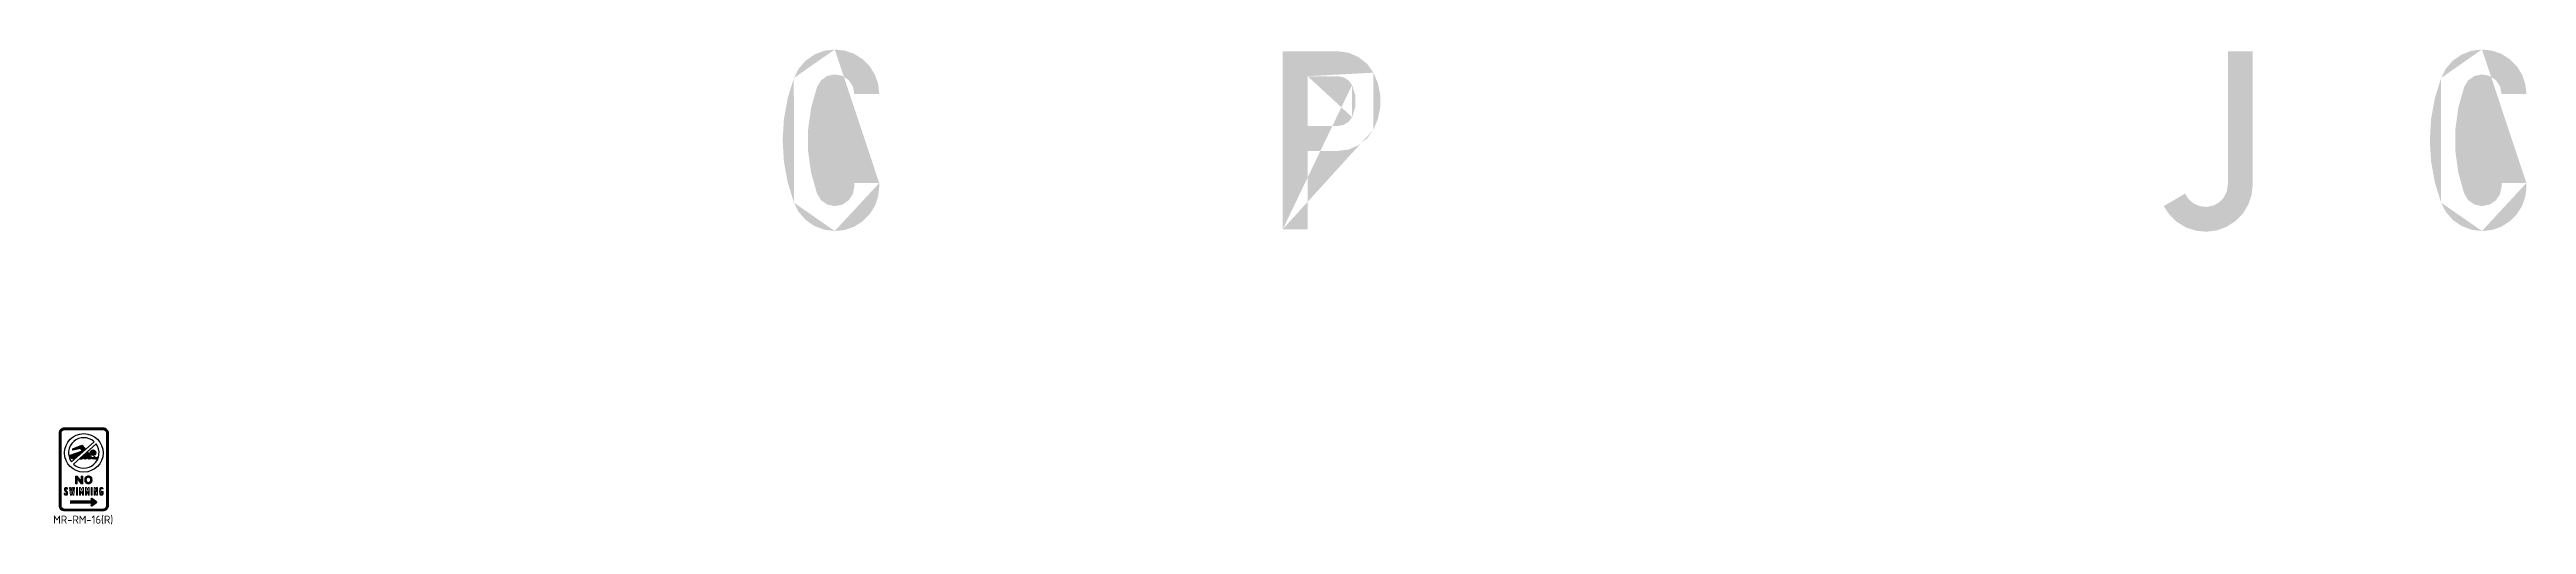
# Model space of a CAD drawing. Extents: x -2 to 1038, y -1303 to 144.
# Drawn here: x -2 to 763, y -3 to 144 of the extents above.
import ezdxf
from ezdxf.enums import TextEntityAlignment as Align

# ---------------------------------------------------------------- set-up
doc = ezdxf.new("R2010")
doc.units = 0
for name, color, linetype in [('GREEN', 84, 'CONTINUOUS'), ('L18', 4, 'CONTINUOUS'), ('T25', 1, 'CONTINUOUS')]:
    doc.layers.add(name, color=color, linetype=linetype)
doc.styles.add('ISO', font='iso3098b.shx')

msp = doc.modelspace()

# ---------------------------------------------------------------- hatches: boundary and pattern name
at = {"layer": 'GREEN'}
h = msp.add_hatch(color=256, dxfattribs=at)
h.paths.add_polyline_path([(254.47, 101.95), (254.44, 101.95)], flags=16)
edge = h.paths.add_edge_path()
edge.add_line((246.76, 103.05), (254.47, 103.05))
edge.add_line((254.47, 103.05), (254.47, 101.95))
edge.add_line((254.13, 98.88), (254.47, 101.95))
edge.add_line((254.13, 98.88), (253.13, 95.97))
edge.add_line((253.13, 95.97), (251.48, 93.36))
edge.add_line((251.48, 93.36), (249.31, 91.17))
edge.add_line((249.31, 91.17), (246.71, 89.52))
edge.add_line((246.71, 89.52), (243.8, 88.52))
edge.add_line((243.8, 88.52), (240.73, 88.18))
edge.add_line((240.73, 88.18), (237.48, 88.59))
edge.add_line((237.48, 88.59), (234.41, 89.75))
edge.add_line((234.41, 89.75), (231.73, 91.61))
edge.add_line((231.73, 91.61), (229.59, 94.08))
edge.add_line((229.59, 94.08), (228.1, 97))
edge.add_line((228.1, 97), (226.17, 103.26))
edge.add_line((226.17, 103.26), (225.01, 109.71))
edge.add_line((225.01, 109.71), (224.62, 116.25))
edge.add_line((224.62, 116.25), (225.01, 122.77))
edge.add_line((225.01, 122.77), (226.17, 129.22))
edge.add_line((226.17, 129.22), (228.1, 135.48))
edge.add_line((228.1, 135.48), (229.59, 138.39))
edge.add_line((229.59, 138.39), (231.73, 140.87))
edge.add_line((231.73, 140.87), (234.41, 142.72))
edge.add_line((234.41, 142.72), (237.48, 143.91))
edge.add_line((237.48, 143.91), (240.73, 144.3))
edge.add_line((240.73, 144.3), (243.8, 143.96))
edge.add_line((243.8, 143.96), (246.71, 142.96))
edge.add_line((246.71, 142.96), (249.31, 141.31))
edge.add_line((249.31, 141.31), (251.48, 139.14))
edge.add_line((251.48, 139.14), (253.13, 136.51))
edge.add_line((253.13, 136.51), (254.13, 133.6))
edge.add_line((254.13, 133.6), (254.47, 130.53))
edge.add_line((254.47, 130.53), (246.76, 130.53))
edge.add_line((246.76, 130.53), (246.32, 132.85))
edge.add_line((246.32, 132.85), (245.01, 134.84))
edge.add_line((245.01, 134.84), (243.05, 136.15))
edge.add_line((243.05, 136.15), (240.73, 136.59))
edge.add_line((240.73, 136.59), (238.41, 136.13))
edge.add_line((238.41, 136.13), (236.48, 134.76))
edge.add_line((236.48, 134.76), (235.24, 132.75))
edge.add_line((235.24, 132.75), (233.41, 126.28))
edge.add_line((233.41, 126.28), (232.48, 119.6))
edge.add_line((232.48, 119.6), (232.48, 112.88))
edge.add_line((232.48, 112.88), (233.41, 106.23))
edge.add_line((233.41, 106.23), (235.24, 99.76))
edge.add_line((235.24, 99.76), (236.48, 97.72))
edge.add_line((236.48, 97.72), (238.41, 96.38))
edge.add_line((238.41, 96.38), (240.73, 95.89))
edge.add_line((240.73, 95.89), (243.05, 96.35))
edge.add_line((243.05, 96.35), (245.01, 97.67))
edge.add_line((245.01, 97.67), (246.32, 99.63))
edge.add_line((246.32, 99.63), (246.76, 101.95))
edge.add_line((246.76, 101.95), (246.76, 103.05))
edge = h.paths.add_edge_path(flags=16)
edge.add_line((254.47, 103.05), (254.44, 103.05))
edge.add_line((240.73, 144.3), (240.7, 144.3))
edge.add_line((228.1, 135.48), (228.07, 135.48))
edge.add_line((228.1, 97), (228.07, 97))
edge.add_line((240.73, 88.18), (240.7, 88.18))
h = msp.add_hatch(color=256, dxfattribs=at)
h.paths.add_polyline_path([(396.13, 136.05), (396.1, 136.05)], flags=16)
edge = h.paths.add_edge_path(flags=17)
edge.add_line((386.77, 120.63), (386.77, 136.05))
edge.add_line((386.77, 136.05), (396.13, 136.05))
edge.add_line((397.88, 135.69), (396.13, 136.05))
edge.add_line((397.88, 135.69), (399.43, 134.73))
edge.add_line((399.43, 134.73), (400.51, 133.29))
edge.add_line((400.51, 133.29), (401.52, 130.04))
edge.add_line((401.52, 130.04), (401.52, 126.64))
edge.add_line((401.52, 126.64), (400.51, 123.39))
edge.add_line((400.51, 123.39), (399.43, 121.95))
edge.add_line((399.43, 121.95), (397.88, 120.99))
edge.add_line((397.88, 120.99), (396.13, 120.63))
edge.add_line((396.13, 120.63), (386.77, 120.63))
h.paths.add_polyline_path([(396.1, 143.73), (396.13, 143.73)], flags=16)
edge = h.paths.add_edge_path()
edge.add_line((386.77, 88.75), (379.09, 88.75))
edge.add_line((379.09, 88.75), (379.09, 143.73))
edge.add_line((379.09, 143.73), (396.13, 143.73))
edge.add_line((399.43, 143.29), (396.13, 143.73))
edge.add_line((399.43, 143.29), (402.52, 141.95))
edge.add_line((402.52, 141.95), (405.15, 139.86))
edge.add_line((405.15, 139.86), (407.11, 137.13))
edge.add_line((407.11, 137.13), (408.5, 133.75))
edge.add_line((408.5, 133.75), (409.22, 130.17))
edge.add_line((409.22, 130.17), (409.22, 126.51))
edge.add_line((409.22, 126.51), (408.5, 122.93))
edge.add_line((408.5, 122.93), (407.11, 119.55))
edge.add_line((407.11, 119.55), (405.15, 116.82))
edge.add_line((405.15, 116.82), (402.52, 114.73))
edge.add_line((402.52, 114.73), (399.43, 113.39))
edge.add_line((399.43, 113.39), (396.13, 112.95))
edge.add_line((396.13, 112.95), (386.77, 112.95))
edge.add_line((386.77, 112.95), (386.77, 88.75))
edge = h.paths.add_edge_path()
edge.add_line((386.77, 136.05), (386.75, 136.05))
edge.add_line((400.51, 123.39), (400.49, 123.39))
edge.add_line((400.51, 133.29), (400.49, 133.29))
edge.add_line((379.09, 88.75), (379.07, 88.75))
edge.add_line((407.11, 119.55), (407.08, 119.55))
edge.add_line((407.11, 137.13), (407.08, 137.13))
h = msp.add_hatch(color=256, dxfattribs=at)
h.paths.add_polyline_path([(396.13, 136.05), (396.1, 136.05)], flags=16)
edge = h.paths.add_edge_path(flags=17)
edge.add_line((386.77, 120.63), (386.77, 136.05))
edge.add_line((386.77, 136.05), (396.13, 136.05))
edge.add_line((397.88, 135.69), (396.13, 136.05))
edge.add_line((397.88, 135.69), (399.43, 134.73))
edge.add_line((399.43, 134.73), (400.51, 133.29))
edge.add_line((400.51, 133.29), (401.52, 130.04))
edge.add_line((401.52, 130.04), (401.52, 126.64))
edge.add_line((401.52, 126.64), (400.51, 123.39))
edge.add_line((400.51, 123.39), (399.43, 121.95))
edge.add_line((399.43, 121.95), (397.88, 120.99))
edge.add_line((397.88, 120.99), (396.13, 120.63))
edge.add_line((396.13, 120.63), (386.77, 120.63))
h.paths.add_polyline_path([(396.1, 143.73), (396.13, 143.73)], flags=16)
edge = h.paths.add_edge_path()
edge.add_line((386.77, 88.75), (379.09, 88.75))
edge.add_line((379.09, 88.75), (379.09, 143.73))
edge.add_line((379.09, 143.73), (396.13, 143.73))
edge.add_line((399.43, 143.29), (396.13, 143.73))
edge.add_line((399.43, 143.29), (402.52, 141.95))
edge.add_line((402.52, 141.95), (405.15, 139.86))
edge.add_line((405.15, 139.86), (407.11, 137.13))
edge.add_line((407.11, 137.13), (408.5, 133.75))
edge.add_line((408.5, 133.75), (409.22, 130.17))
edge.add_line((409.22, 130.17), (409.22, 126.51))
edge.add_line((409.22, 126.51), (408.5, 122.93))
edge.add_line((408.5, 122.93), (407.11, 119.55))
edge.add_line((407.11, 119.55), (405.15, 116.82))
edge.add_line((405.15, 116.82), (402.52, 114.73))
edge.add_line((402.52, 114.73), (399.43, 113.39))
edge.add_line((399.43, 113.39), (396.13, 112.95))
edge.add_line((396.13, 112.95), (386.77, 112.95))
edge.add_line((386.77, 112.95), (386.77, 88.75))
edge = h.paths.add_edge_path()
edge.add_line((386.77, 136.05), (386.75, 136.05))
edge.add_line((400.51, 123.39), (400.49, 123.39))
edge.add_line((400.51, 133.29), (400.49, 133.29))
edge.add_line((379.09, 88.75), (379.07, 88.75))
edge.add_line((407.11, 119.55), (407.08, 119.55))
edge.add_line((407.11, 137.13), (407.08, 137.13))
h = msp.add_hatch(color=256, dxfattribs=at)
h.paths.add_polyline_path([(671, 102.49), (670.98, 102.49)], flags=16)
edge = h.paths.add_edge_path()
edge.add_line((671, 143.73), (671, 102.49))
edge.add_line((670.67, 100.45), (671, 102.49))
edge.add_line((670.67, 100.45), (669.77, 98.57))
edge.add_line((669.77, 98.57), (668.32, 97.07))
edge.add_line((668.32, 97.07), (666.52, 96.04))
edge.add_line((666.52, 96.04), (664.48, 95.63))
edge.add_line((664.48, 95.63), (662.42, 95.84))
edge.add_line((662.42, 95.84), (660.51, 96.64))
edge.add_line((660.51, 96.64), (658.91, 97.98))
edge.add_line((658.91, 97.98), (657.81, 99.76))
edge.add_line((657.81, 99.76), (651.21, 95.89))
edge.add_line((651.21, 95.89), (652.99, 93.21))
edge.add_line((652.99, 93.21), (655.3, 90.97))
edge.add_line((655.3, 90.97), (658.06, 89.29))
edge.add_line((658.06, 89.29), (661.13, 88.29))
edge.add_line((661.13, 88.29), (664.35, 87.98))
edge.add_line((664.35, 87.98), (667.55, 88.36))
edge.add_line((667.55, 88.36), (670.56, 89.47))
edge.add_line((670.56, 89.47), (673.3, 91.2))
edge.add_line((673.3, 91.2), (675.56, 93.49))
edge.add_line((675.56, 93.49), (677.27, 96.25))
edge.add_line((677.27, 96.25), (678.32, 99.29))
edge.add_line((678.32, 99.29), (678.68, 102.49))
edge.add_line((678.68, 102.49), (678.68, 143.73))
edge.add_line((678.68, 143.73), (671, 143.73))
edge = h.paths.add_edge_path(flags=16)
edge.add_line((678.68, 102.49), (678.66, 102.49))
edge.add_line((678.68, 102.49), (678.66, 102.49))
edge = h.paths.add_edge_path(flags=16)
edge.add_line((657.81, 99.76), (657.78, 99.76))
h = msp.add_hatch(color=256, dxfattribs=at)
h.paths.add_polyline_path([(763.23, 101.95), (763.2, 101.95)], flags=16)
edge = h.paths.add_edge_path()
edge.add_line((755.55, 103.05), (763.23, 103.05))
edge.add_line((763.23, 103.05), (763.23, 101.95))
edge.add_line((762.89, 98.88), (763.23, 101.95))
edge.add_line((762.89, 98.88), (761.89, 95.97))
edge.add_line((761.89, 95.97), (760.26, 93.36))
edge.add_line((760.26, 93.36), (758.07, 91.17))
edge.add_line((758.07, 91.17), (755.47, 89.52))
edge.add_line((755.47, 89.52), (752.56, 88.52))
edge.add_line((752.56, 88.52), (749.49, 88.18))
edge.add_line((749.49, 88.18), (746.24, 88.59))
edge.add_line((746.24, 88.59), (743.2, 89.75))
edge.add_line((743.2, 89.75), (740.49, 91.61))
edge.add_line((740.49, 91.61), (738.35, 94.08))
edge.add_line((738.35, 94.08), (736.86, 97))
edge.add_line((736.86, 97), (734.93, 103.26))
edge.add_line((734.93, 103.26), (733.77, 109.71))
edge.add_line((733.77, 109.71), (733.38, 116.25))
edge.add_line((733.38, 116.25), (733.77, 122.77))
edge.add_line((733.77, 122.77), (734.93, 129.22))
edge.add_line((734.93, 129.22), (736.86, 135.48))
edge.add_line((736.86, 135.48), (738.35, 138.39))
edge.add_line((738.35, 138.39), (740.49, 140.87))
edge.add_line((740.49, 140.87), (743.2, 142.72))
edge.add_line((743.2, 142.72), (746.24, 143.91))
edge.add_line((746.24, 143.91), (749.49, 144.3))
edge.add_line((749.49, 144.3), (752.56, 143.96))
edge.add_line((752.56, 143.96), (755.47, 142.96))
edge.add_line((755.47, 142.96), (758.07, 141.31))
edge.add_line((758.07, 141.31), (760.26, 139.14))
edge.add_line((760.26, 139.14), (761.89, 136.51))
edge.add_line((761.89, 136.51), (762.89, 133.6))
edge.add_line((762.89, 133.6), (763.23, 130.53))
edge.add_line((763.23, 130.53), (755.55, 130.53))
edge.add_line((755.55, 130.53), (755.08, 132.85))
edge.add_line((755.08, 132.85), (753.77, 134.84))
edge.add_line((753.77, 134.84), (751.81, 136.15))
edge.add_line((751.81, 136.15), (749.49, 136.59))
edge.add_line((749.49, 136.59), (747.17, 136.13))
edge.add_line((747.17, 136.13), (745.24, 134.76))
edge.add_line((745.24, 134.76), (744, 132.75))
edge.add_line((744, 132.75), (742.17, 126.28))
edge.add_line((742.17, 126.28), (741.27, 119.6))
edge.add_line((741.27, 119.6), (741.27, 112.88))
edge.add_line((741.27, 112.88), (742.17, 106.23))
edge.add_line((742.17, 106.23), (744, 99.76))
edge.add_line((744, 99.76), (745.24, 97.72))
edge.add_line((745.24, 97.72), (747.17, 96.38))
edge.add_line((747.17, 96.38), (749.49, 95.89))
edge.add_line((749.49, 95.89), (751.81, 96.35))
edge.add_line((751.81, 96.35), (753.77, 97.67))
edge.add_line((753.77, 97.67), (755.08, 99.63))
edge.add_line((755.08, 99.63), (755.55, 101.95))
edge.add_line((755.55, 101.95), (755.55, 103.05))
edge = h.paths.add_edge_path(flags=16)
edge.add_line((763.23, 103.05), (763.2, 103.05))
edge.add_line((749.49, 144.3), (749.46, 144.3))
edge.add_line((736.86, 135.48), (736.83, 135.48))
edge.add_line((736.86, 97), (736.83, 97))
edge.add_line((749.49, 88.18), (749.46, 88.18))
at = {"layer": 'L18', "linetype": 'Continuous'}
h = msp.add_hatch(color=256, dxfattribs=at)
edge = h.paths.add_edge_path()
edge.add_line((2.82, 1.93), (14.72, 1.93))
edge.add_arc((14.72, 3.46), 1.53, 270, 360)
edge.add_line((16.25, 3.46), (16.25, 25.56))
edge.add_arc((14.72, 25.56), 1.53, 0, 90)
edge.add_line((14.72, 27.09), (2.82, 27.09))
edge.add_arc((2.82, 25.56), 1.53, 90, 180)
edge.add_line((1.29, 25.56), (1.29, 3.46))
edge.add_arc((2.82, 3.46), 1.53, 180, 270)
edge = h.paths.add_edge_path(flags=16)
edge.add_line((2.82, 2.27), (14.72, 2.27))
edge.add_arc((14.72, 3.46), 1.19, 270, 360)
edge.add_line((15.91, 3.46), (15.91, 25.56))
edge.add_arc((14.72, 25.56), 1.19, 0, 90)
edge.add_line((14.72, 26.75), (2.82, 26.75))
edge.add_arc((2.82, 25.56), 1.19, 90, 180)
edge.add_line((1.63, 25.56), (1.63, 3.46))
edge.add_arc((2.82, 3.46), 1.19, 180, 270)
h = msp.add_hatch(color=256, dxfattribs=at)
h.paths.add_polyline_path([(12.47, 19.67, 1), (10.76, 19.67, 1)])
h.paths.add_polyline_path([(9.7, 18.59, 0.281074), (10.84, 18.71), (9.81, 19.97), (8.07, 18.42, 0.201772), (8.56, 18.7, 0.39602)])
h.paths.add_polyline_path([(8.17, 21.98), (5.34, 20.88), (5.41, 20.45), (7.8, 21.01), (8.38, 20.23), (4.55, 18.89), (4.54, 18.49, 0.369182), (5.03, 18.75, 0.556825), (6.21, 18.75, 0.248161), (6.72, 18.42), (9.25, 20.66)])
h.paths.add_polyline_path([(11.13, 17.92, 0.389588), (12.15, 17.98, 0.957862), (13.08, 18.36, -0.434113), (12.07, 18.52, -0.318036), (11.25, 18.21, -0.087367), (10.93, 18.52, -0.519139), (9.8, 18.45, -0.460705), (8.53, 18.52, -0.278683), (7.84, 18.21), (7.47, 17.88, 0.444336), (8.59, 17.97, 0.529062), (9.77, 17.99, 0.375585)])
h.paths.add_polyline_path([(5.04, 18.54, -0.005441), (4.62, 18.21), (4.72, 17.84, -0.041804), (5.04, 17.97, 0.418853), (6.2, 17.96, 0.001292), (6.2, 17.95), (6.53, 18.25, -0.174028), (6.18, 18.53, -0.582094)])
h = msp.add_hatch(color=256, dxfattribs=at)
h.paths.add_polyline_path([(6.23, 12.47), (6.7, 12.47), (7.95, 10.83), (7.95, 12.47), (8.42, 12.47), (8.42, 10.09), (7.95, 10.09), (6.7, 11.73), (6.7, 10.09), (6.23, 10.09)])
h.paths.add_polyline_path([(10.19, 12.09), (10.1, 12.09), (10.01, 12.06), (9.92, 12.03), (9.84, 11.99), (9.77, 11.94), (9.7, 11.88), (9.64, 11.8), (9.6, 11.71), (9.57, 11.62), (9.54, 11.45), (9.52, 11.28), (9.54, 11.12), (9.57, 10.95), (9.6, 10.86), (9.64, 10.77), (9.7, 10.69), (9.77, 10.62), (9.84, 10.57), (9.92, 10.53), (10.01, 10.5), (10.1, 10.48), (10.19, 10.48), (10.29, 10.48), (10.38, 10.5), (10.47, 10.53), (10.55, 10.57), (10.62, 10.62), (10.68, 10.69), (10.74, 10.77), (10.79, 10.86), (10.82, 10.95), (10.85, 11.12), (10.86, 11.28), (10.85, 11.45), (10.82, 11.62), (10.79, 11.71), (10.74, 11.8), (10.68, 11.88), (10.62, 11.94), (10.55, 11.99), (10.47, 12.03), (10.38, 12.06), (10.29, 12.09)], flags=16)
h.paths.add_polyline_path([(10.19, 12.5), (10.05, 12.49), (9.92, 12.46), (9.78, 12.43), (9.66, 12.37), (9.54, 12.3), (9.44, 12.23), (9.35, 12.14), (9.25, 12.02), (9.18, 11.89), (9.12, 11.76), (9.09, 11.6), (9.07, 11.44), (9.06, 11.28), (9.07, 11.12), (9.09, 10.96), (9.12, 10.8), (9.18, 10.67), (9.25, 10.55), (9.35, 10.43), (9.43, 10.34), (9.53, 10.27), (9.64, 10.21), (9.75, 10.15), (9.87, 10.11), (10, 10.09), (10.13, 10.08), (10.26, 10.08), (10.38, 10.09), (10.51, 10.11), (10.64, 10.15), (10.75, 10.21), (10.85, 10.27), (10.95, 10.34), (11.04, 10.43), (11.13, 10.55), (11.21, 10.67), (11.26, 10.8), (11.29, 10.96), (11.32, 11.12), (11.33, 11.28), (11.32, 11.44), (11.29, 11.6), (11.26, 11.76), (11.21, 11.89), (11.13, 12.02), (11.04, 12.14), (10.95, 12.23), (10.84, 12.3), (10.72, 12.37), (10.6, 12.43), (10.47, 12.46), (10.33, 12.49)])
h.paths.add_polyline_path([(8.24, -1.12), (9.31, -1.12), (9.31, -1.88), (8.24, -1.88)], flags=9)
h.paths.add_polyline_path([(-1.81, 10.87), (-1.81, 11.68), (-1.05, 11.68), (-1.05, 10.87)], flags=9)
h = msp.add_hatch(color=256, dxfattribs=at)
h.paths.add_polyline_path([(12.01, 8.91), (12.32, 8.91), (12.72, 7.62), (12.72, 8.91), (13.04, 8.91), (13.04, 6.52), (12.72, 6.52), (12.32, 7.86), (12.32, 6.52), (12.01, 6.52)])
h.paths.add_polyline_path([(11.06, 8.91), (11.39, 8.91), (11.39, 6.52), (11.06, 6.52)])
h.paths.add_polyline_path([(9.27, 8.91), (9.59, 8.91), (9.86, 8.05), (10.13, 8.91), (10.45, 8.91), (10.45, 6.52), (10.13, 6.52), (10.13, 7.93), (9.86, 7.07), (9.59, 7.93), (9.59, 6.52), (9.27, 6.52)])
h.paths.add_polyline_path([(7.47, 8.91), (7.79, 8.91), (8.06, 8.05), (8.33, 8.91), (8.65, 8.91), (8.65, 6.52), (8.33, 6.52), (8.33, 7.93), (8.06, 7.07), (7.79, 7.93), (7.79, 6.52), (7.47, 6.52)])
h.paths.add_polyline_path([(6.53, 8.91), (6.85, 8.91), (6.85, 6.52), (6.53, 6.52)])
h.paths.add_polyline_path([(4.39, 8.91), (4.7, 8.91), (4.83, 7.76), (5.03, 8.91), (5.27, 8.91), (5.47, 7.76), (5.59, 8.91), (5.91, 8.91), (5.64, 6.52), (5.37, 6.52), (5.15, 7.86), (4.93, 6.52), (4.66, 6.52)])
h.paths.add_polyline_path([(3.45, 8.45), (3.45, 8.38), (3.77, 8.38), (3.77, 8.45), (3.76, 8.55), (3.73, 8.64), (3.69, 8.72), (3.63, 8.79), (3.55, 8.85), (3.46, 8.89), (3.37, 8.92), (3.27, 8.93), (3.18, 8.92), (3.09, 8.89), (3, 8.85), (2.93, 8.79), (2.86, 8.72), (2.82, 8.64), (2.79, 8.55), (2.78, 8.45), (2.79, 8.32), (2.82, 8.2), (2.85, 8.08), (2.9, 7.97), (2.97, 7.85), (3.06, 7.75), (3.15, 7.67), (3.25, 7.58), (3.32, 7.48), (3.38, 7.37), (3.42, 7.25), (3.45, 7.12), (3.45, 7), (3.44, 6.95), (3.42, 6.91), (3.39, 6.87), (3.35, 6.84), (3.3, 6.82), (3.25, 6.81), (3.19, 6.82), (3.13, 6.84), (3.09, 6.88), (3.06, 6.94), (3.05, 7), (3.05, 7.12), (2.73, 7.12), (2.73, 7), (2.74, 6.91), (2.76, 6.83), (2.8, 6.75), (2.85, 6.68), (2.92, 6.62), (2.99, 6.57), (3.07, 6.53), (3.16, 6.51), (3.25, 6.5), (3.34, 6.51), (3.43, 6.53), (3.51, 6.57), (3.59, 6.62), (3.65, 6.68), (3.7, 6.75), (3.74, 6.83), (3.76, 6.91), (3.77, 7), (3.76, 7.15), (3.73, 7.29), (3.69, 7.43), (3.63, 7.56), (3.55, 7.68), (3.46, 7.8), (3.35, 7.91), (3.27, 7.98), (3.22, 8.06), (3.16, 8.15), (3.13, 8.25), (3.11, 8.35), (3.1, 8.45), (3.11, 8.5), (3.14, 8.55), (3.17, 8.58), (3.22, 8.61), (3.27, 8.62), (3.33, 8.61), (3.38, 8.59), (3.42, 8.55), (3.44, 8.51)])
h.paths.add_polyline_path([(14.39, 8.48), (14.38, 8.52), (14.35, 8.56), (14.32, 8.59), (14.27, 8.61), (14.22, 8.62), (14.18, 8.61), (14.13, 8.59), (14.09, 8.56), (14.06, 8.52), (14.05, 8.48), (14.01, 8.17), (13.99, 7.87), (13.99, 7.56), (14.01, 7.25), (14.05, 6.95), (14.06, 6.91), (14.09, 6.87), (14.13, 6.84), (14.18, 6.82), (14.22, 6.81), (14.28, 6.82), (14.32, 6.84), (14.36, 6.88), (14.39, 6.92), (14.39, 6.98), (14.39, 7.38), (14.22, 7.38), (14.22, 7.69), (14.72, 7.69), (14.72, 7), (14.71, 6.91), (14.69, 6.81), (14.64, 6.72), (14.58, 6.65), (14.5, 6.59), (14.42, 6.54), (14.32, 6.51), (14.22, 6.5), (14.12, 6.51), (14.03, 6.54), (13.94, 6.58), (13.86, 6.65), (13.8, 6.72), (13.75, 6.81), (13.73, 6.91), (13.69, 7.23), (13.66, 7.55), (13.66, 7.88), (13.69, 8.2), (13.73, 8.52), (13.75, 8.62), (13.8, 8.71), (13.86, 8.78), (13.94, 8.84), (14.03, 8.89), (14.12, 8.92), (14.22, 8.93), (14.32, 8.92), (14.4, 8.89), (14.49, 8.85), (14.56, 8.79), (14.62, 8.73), (14.67, 8.65), (14.7, 8.56), (14.72, 8.48)])
msp.add_hatch(color=256, dxfattribs=at).paths.add_polyline_path([(11.21, 4.09), (11.01, 3.35, 0.696018), (11.2, 3.22), (12.74, 4.29, 0.523953), (12.74, 4.49), (11.2, 5.56, 0.696018), (11.01, 5.43), (11.21, 4.69), (4.75, 4.77), (4.75, 4.02)])

# ---------------------------------------------------------------- linework, layer by layer
at = {"layer": 'L18'}
for p, q in [((4.75, 4.02), (4.75, 4.77)), ((11.21, 4.69), (4.75, 4.77)), ((11.21, 4.09), (4.75, 4.02)), ((11.21, 4.69), (11.01, 5.43)), ((11.01, 3.35), (11.21, 4.09)), ((12.74, 4.49), (11.2, 5.56)), ((11.2, 3.22), (12.74, 4.29))]:
    msp.add_line(p, q, dxfattribs=at)
at = {"layer": 'L18', "linetype": 'Continuous'}
for points in [[(2.82, 1.76), (14.72, 1.76, 0.414214), (16.42, 3.46), (16.42, 25.56, 0.414214), (14.72, 27.26), (2.82, 27.26, 0.414214), (1.12, 25.56), (1.12, 3.46, 0.414214)], [(2.82, 1.93), (14.72, 1.93, 0.414214), (16.25, 3.46), (16.25, 25.56, 0.414214), (14.72, 27.09), (2.82, 27.09, 0.414214), (1.29, 25.56), (1.29, 3.46, 0.414214)], [(2.82, 2.27), (14.72, 2.27, 0.414214), (15.91, 3.46), (15.91, 25.56, 0.414214), (14.72, 26.75), (2.82, 26.75, 0.414214), (1.63, 25.56), (1.63, 3.46, 0.414214)]]:
    msp.add_lwpolyline(points, format="xyb", close=True, dxfattribs=at)
at = {"layer": 'L18'}
for points in [[(11.96, 23.07), (4.96, 16.85)], [(4.55, 18.89), (8.38, 20.23), (7.8, 21.01), (5.41, 20.45), (5.34, 20.88), (8.17, 21.98), (9.25, 20.66)], [(12.56, 22.41), (5.55, 16.18)], [(9.81, 19.97), (10.84, 18.71)]]:
    msp.add_lwpolyline(points, dxfattribs=at)
for points in [[(4.55, 18.89), (4.54, 18.49, 0.369182), (5.03, 18.75, 0.556825), (6.21, 18.75, 0.248161), (6.72, 18.42, 0.248161)], [(6.2, 17.95, -0.001292), (6.2, 17.96, -0.418853), (5.04, 17.97, 0.041804), (4.72, 17.84), (4.62, 18.21, 0.005441), (5.04, 18.54, 0.582094), (6.18, 18.53, 0.174028), (6.53, 18.25)], [(7.84, 18.21, 0.278683), (8.53, 18.52, 0.460705), (9.8, 18.45, 0.519139), (10.93, 18.52, 0.087367), (11.25, 18.21, 0.318036), (12.07, 18.52, 0.434113), (13.08, 18.36, -0.957862), (12.15, 17.98, -0.389588), (11.13, 17.92, -0.375585), (9.77, 17.99, -0.529062), (8.59, 17.97, -0.444336), (7.47, 17.88, -0.444336)], [(8.07, 18.42, 0.201772), (8.56, 18.7, 0.39602), (9.7, 18.59, 0.281074), (10.84, 18.71)]]:
    msp.add_lwpolyline(points, format="xyb", dxfattribs=at)
at = {"layer": 'L18', "lineweight": 0}
for points in [[(2.73, 7.12), (2.73, 7), (2.74, 6.91), (2.76, 6.83), (2.8, 6.75), (2.85, 6.68), (2.92, 6.62), (2.99, 6.57), (3.07, 6.53), (3.16, 6.51), (3.25, 6.5), (3.34, 6.51), (3.43, 6.53), (3.51, 6.57), (3.59, 6.62), (3.65, 6.68), (3.7, 6.75), (3.74, 6.83), (3.76, 6.91), (3.77, 7), (3.76, 7.15), (3.73, 7.29), (3.69, 7.43), (3.63, 7.56), (3.55, 7.68), (3.46, 7.8), (3.35, 7.91)], [(3.45, 8.45), (3.45, 8.38), (3.77, 8.38), (3.77, 8.45), (3.76, 8.55), (3.73, 8.64), (3.69, 8.72), (3.63, 8.79), (3.55, 8.85), (3.46, 8.89), (3.37, 8.92), (3.27, 8.93), (3.18, 8.92), (3.09, 8.89), (3, 8.85), (2.93, 8.79), (2.86, 8.72), (2.82, 8.64), (2.79, 8.55), (2.78, 8.45), (2.79, 8.32), (2.82, 8.2), (2.85, 8.08), (2.9, 7.97), (2.97, 7.85), (3.06, 7.75), (3.15, 7.67)], [(3.27, 8.62), (3.22, 8.61), (3.17, 8.58), (3.14, 8.55), (3.11, 8.5), (3.1, 8.45)], [(3.1, 8.45), (3.11, 8.35), (3.13, 8.25), (3.16, 8.15), (3.22, 8.06), (3.27, 7.98), (3.35, 7.91)], [(3.45, 7), (3.45, 7.12), (3.42, 7.25), (3.38, 7.37), (3.32, 7.48), (3.25, 7.58), (3.15, 7.67)], [(3.45, 8.45), (3.44, 8.51), (3.42, 8.55), (3.38, 8.59), (3.33, 8.61), (3.27, 8.62)], [(4.39, 8.91), (4.7, 8.91), (4.83, 7.76), (5.03, 8.91), (5.27, 8.91), (5.47, 7.76), (5.59, 8.91), (5.91, 8.91), (5.64, 6.52), (5.37, 6.52), (5.15, 7.86), (4.93, 6.52), (4.66, 6.52), (4.39, 8.91), (4.39, 8.91)], [(6.23, 12.47), (6.7, 12.47), (7.95, 10.83), (7.95, 12.47), (8.42, 12.47), (8.42, 10.09), (7.95, 10.09), (6.7, 11.73), (6.7, 10.09), (6.23, 10.09), (6.23, 12.47), (6.23, 12.47)], [(6.53, 8.91), (6.85, 8.91), (6.85, 6.52), (6.53, 6.52), (6.53, 8.91), (6.53, 8.91)], [(7.47, 8.91), (7.79, 8.91), (8.06, 8.05), (8.33, 8.91), (8.65, 8.91), (8.65, 6.52), (8.33, 6.52), (8.33, 7.93), (8.06, 7.07), (7.79, 7.93), (7.79, 6.52), (7.47, 6.52), (7.47, 8.91), (7.47, 8.91)], [(9.12, 11.76), (9.09, 11.6), (9.07, 11.44), (9.06, 11.28), (9.07, 11.12), (9.09, 10.96), (9.12, 10.8)], [(9.35, 12.14), (9.25, 12.02), (9.18, 11.89), (9.12, 11.76)], [(9.12, 10.8), (9.18, 10.67), (9.25, 10.55), (9.35, 10.43)], [(9.27, 8.91), (9.59, 8.91), (9.86, 8.05), (10.13, 8.91), (10.45, 8.91), (10.45, 6.52), (10.13, 6.52), (10.13, 7.93), (9.86, 7.07), (9.59, 7.93), (9.59, 6.52), (9.27, 6.52), (9.27, 8.91), (9.27, 8.91)], [(10.19, 12.5), (10.05, 12.49), (9.92, 12.46), (9.78, 12.43), (9.66, 12.37), (9.54, 12.3), (9.44, 12.23), (9.35, 12.14)], [(9.35, 10.43), (9.43, 10.34), (9.53, 10.27), (9.64, 10.21), (9.75, 10.15), (9.87, 10.11), (10, 10.09), (10.13, 10.08), (10.26, 10.08), (10.38, 10.09), (10.51, 10.11), (10.64, 10.15), (10.75, 10.21), (10.85, 10.27), (10.95, 10.34), (11.04, 10.43)], [(9.57, 11.62), (9.54, 11.45), (9.52, 11.28), (9.54, 11.12), (9.57, 10.95)], [(9.7, 11.88), (9.64, 11.8), (9.6, 11.71), (9.57, 11.62)], [(9.57, 10.95), (9.6, 10.86), (9.64, 10.77), (9.7, 10.69)], [(10.19, 12.09), (10.1, 12.09), (10.01, 12.06), (9.92, 12.03), (9.84, 11.99), (9.77, 11.94), (9.7, 11.88)], [(9.7, 10.69), (9.77, 10.62), (9.84, 10.57), (9.92, 10.53), (10.01, 10.5), (10.1, 10.48), (10.19, 10.48)], [(11.04, 12.14), (10.95, 12.23), (10.84, 12.3), (10.72, 12.37), (10.6, 12.43), (10.47, 12.46), (10.33, 12.49), (10.19, 12.5)], [(10.68, 11.88), (10.62, 11.94), (10.55, 11.99), (10.47, 12.03), (10.38, 12.06), (10.29, 12.09), (10.19, 12.09)], [(10.19, 10.48), (10.29, 10.48), (10.38, 10.5), (10.47, 10.53), (10.55, 10.57), (10.62, 10.62), (10.68, 10.69)], [(10.82, 11.62), (10.79, 11.71), (10.74, 11.8), (10.68, 11.88)], [(10.68, 10.69), (10.74, 10.77), (10.79, 10.86), (10.82, 10.95)], [(10.82, 10.95), (10.85, 11.12), (10.86, 11.28), (10.85, 11.45), (10.82, 11.62)], [(11.26, 11.76), (11.21, 11.89), (11.13, 12.02), (11.04, 12.14)], [(11.04, 10.43), (11.13, 10.55), (11.21, 10.67), (11.26, 10.8)], [(11.06, 8.91), (11.39, 8.91), (11.39, 6.52), (11.06, 6.52), (11.06, 8.91), (11.06, 8.91)], [(11.26, 10.8), (11.29, 10.96), (11.32, 11.12), (11.33, 11.28), (11.32, 11.44), (11.29, 11.6), (11.26, 11.76)], [(12.01, 8.91), (12.32, 8.91), (12.72, 7.62), (12.72, 8.91), (13.04, 8.91), (13.04, 6.52), (12.72, 6.52), (12.32, 7.86), (12.32, 6.52), (12.01, 6.52), (12.01, 8.91), (12.01, 8.91)], [(14.22, 8.93), (14.12, 8.92), (14.03, 8.89), (13.94, 8.84), (13.86, 8.78), (13.8, 8.71), (13.75, 8.62), (13.73, 8.52), (13.69, 8.2), (13.66, 7.88), (13.66, 7.55), (13.69, 7.23), (13.73, 6.91), (13.75, 6.81), (13.8, 6.72), (13.86, 6.65), (13.94, 6.58), (14.03, 6.54), (14.12, 6.51), (14.22, 6.5), (14.32, 6.51), (14.42, 6.54), (14.5, 6.59), (14.58, 6.65), (14.64, 6.72), (14.69, 6.81), (14.71, 6.91), (14.72, 7), (14.72, 7.69), (14.22, 7.69), (14.22, 7.38), (14.39, 7.38), (14.39, 6.98)], [(14.05, 8.48), (14.01, 8.17), (13.99, 7.87), (13.99, 7.56), (14.01, 7.25), (14.05, 6.95)], [(14.22, 8.62), (14.18, 8.61), (14.13, 8.59), (14.09, 8.56), (14.06, 8.52), (14.05, 8.48)], [(14.72, 8.48), (14.7, 8.56), (14.67, 8.65), (14.62, 8.73), (14.56, 8.79), (14.49, 8.85), (14.4, 8.89), (14.32, 8.92), (14.22, 8.93)], [(14.39, 8.48), (14.38, 8.52), (14.35, 8.56), (14.32, 8.59), (14.27, 8.61), (14.22, 8.62)], [(14.72, 8.48), (14.39, 8.48)], [(3.05, 7), (3.05, 7.12), (2.73, 7.12)], [(3.05, 7), (3.06, 6.94), (3.09, 6.88), (3.13, 6.84), (3.19, 6.82), (3.25, 6.81)], [(3.25, 6.81), (3.3, 6.82), (3.35, 6.84), (3.39, 6.87), (3.42, 6.91), (3.44, 6.95), (3.45, 7)], [(14.05, 6.95), (14.06, 6.91), (14.09, 6.87), (14.13, 6.84), (14.18, 6.82), (14.22, 6.81)], [(14.22, 6.81), (14.28, 6.82), (14.32, 6.84), (14.36, 6.88), (14.39, 6.92), (14.39, 6.98)]]:
    msp.add_lwpolyline(points, dxfattribs=at)
at = {"layer": 'L18'}
for centre, radius in [((8.77, 19.61), 5.95), ((11.62, 19.67), 0.856)]:
    msp.add_circle(centre, radius, dxfattribs=at)
for centre, radius, start, end in [((8.77, 19.61), 4.71, 47.44886, 215.84364), ((8.77, 19.61), 4.71, 226.76273, 36.52977), ((11.13, 5.46), 0.119, 55.30485, 194.65935), ((11.13, 3.32), 0.119, 165.34065, 304.69515), ((12.68, 4.39), 0.119, 304.69515, 55.30485)]:
    msp.add_arc(centre, radius, start, end, dxfattribs=at)

# ---------------------------------------------------------------- texts
at = {"layer": 'T25', "style": 'ISO'}
msp.add_text('MR-RM-16(R)', height=2.5, dxfattribs=at).set_placement((8.59, -2.27), align=Align.CENTER)

doc.saveas('drawing.dxf')
